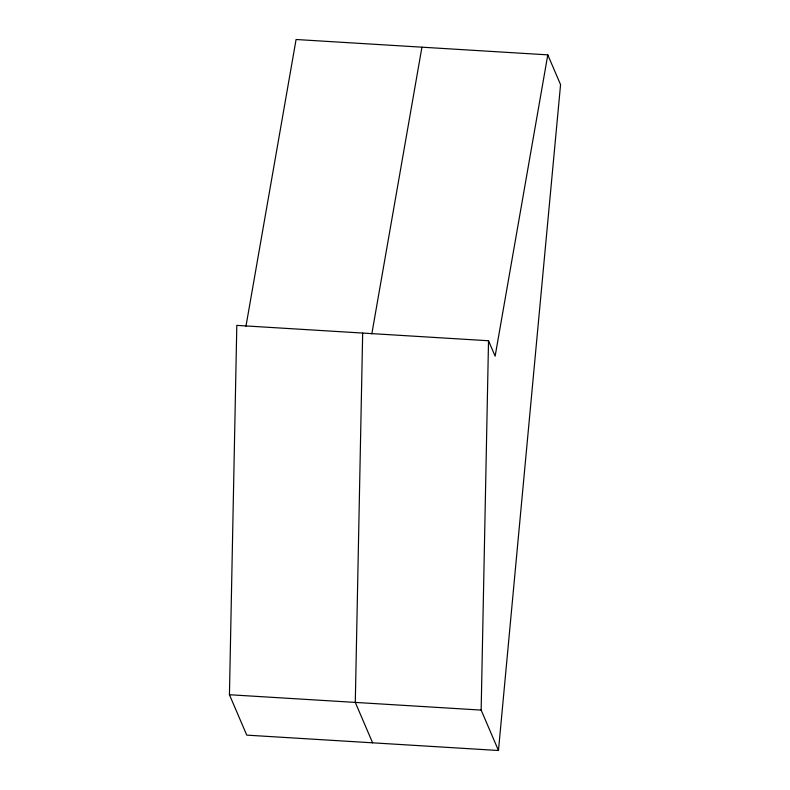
<?xml version="1.0" encoding="UTF-8"?>
<svg xmlns="http://www.w3.org/2000/svg" width="790" height="790" viewBox="0 0 790 790"><rect width="100%" height="100%" fill="white"/><g stroke="black" fill="none" stroke-linecap="round" stroke-linejoin="round"><path stroke-width="1.19" d="M547.796 54.866L560.564 84.648L498.47 750.5L246.757 735.135L229.436 694.726L236.812 325.381L488.526 340.747L495.132 356.162L547.796 54.866L296.082 39.5L245.967 326.221M362.669 333.064L355.293 702.409L372.613 742.817M498.47 750.5L481.15 710.092L488.526 340.747M371.823 333.903L421.939 47.183M229.436 694.726L481.15 710.092"/></g></svg>
